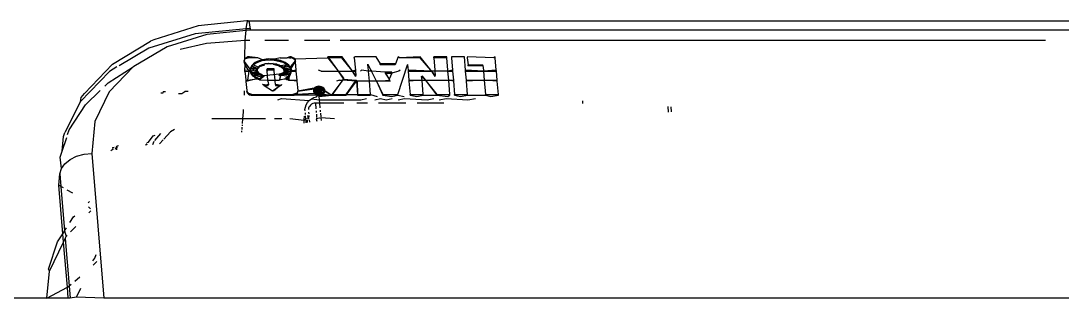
# Model space of a CAD drawing. Header units: metres. Extents: x -4.2 to 4.2, y -5.7 to 5.7.
# Drawn here: x 2.15801 to 2.18854, y 1.26868 to 1.2768 of the extents above; entities that cross this region are included whole.
import ezdxf

# ---------------------------------------------------------------- set-up
doc = ezdxf.new("R2010")
doc.units = ezdxf.units.M

msp = doc.modelspace()

# ---------------------------------------------------------------- linework, layer by layer
for p, q in [((2.163211, 1.276653), (2.161909, 1.276239)), ((2.164621, 1.276563), (2.163128, 1.276419)), ((2.164636, 1.2768), (2.163211, 1.276653)), ((2.164615, 1.276513), (2.164621, 1.276563)), ((2.164737, 1.276525), (2.164615, 1.276513)), ((2.164621, 1.276563), (2.164639, 1.276697)), ((2.164733, 1.276563), (2.164621, 1.276563)), ((2.164681, 1.2768), (2.164636, 1.2768)), ((2.164639, 1.276697), (2.164659, 1.276777)), ((2.164659, 1.276777), (2.164681, 1.2768)), ((2.164681, 1.2768), (2.197335, 1.2768)), ((2.164681, 1.2768), (2.164702, 1.276763)), ((2.164702, 1.276763), (2.164721, 1.276669)), ((2.164721, 1.276669), (2.164733, 1.276563)), ((2.164733, 1.276563), (2.164737, 1.276525)), ((2.197392, 1.276525), (2.164737, 1.276525)), ((2.163128, 1.276419), (2.161761, 1.275995)), ((2.161909, 1.276239), (2.161819, 1.276203)), ((2.163468, 1.276402), (2.162306, 1.276041)), ((2.163459, 1.276147), (2.164585, 1.276229)), ((2.164615, 1.276513), (2.163468, 1.276402)), ((2.164579, 1.275686), (2.164585, 1.276229)), ((2.164585, 1.276229), (2.164615, 1.276513)), ((2.164585, 1.276229), (2.164728, 1.276229)), ((2.165161, 1.276229), (2.165856, 1.276229)), ((2.166328, 1.276229), (2.167071, 1.276229)), ((2.167371, 1.276229), (2.18805, 1.276229)), ((2.160702, 1.275535), (2.161819, 1.276203)), ((2.161761, 1.275995), (2.160892, 1.275484)), ((2.162306, 1.276041), (2.16133, 1.275467)), ((2.162683, 1.275972), (2.163459, 1.276147)), ((2.164562, 1.275627), (2.164559, 1.275599)), ((2.164565, 1.275657), (2.164562, 1.275627)), ((2.164562, 1.27563), (2.164565, 1.275657)), ((2.164588, 1.275584), (2.164562, 1.275627)), ((2.164579, 1.275686), (2.164565, 1.275657)), ((2.164576, 1.275659), (2.164579, 1.275686)), ((2.164602, 1.27571), (2.164579, 1.275686)), ((2.164634, 1.275729), (2.164602, 1.27571)), ((2.164602, 1.27571), (2.164645, 1.275706)), ((2.164634, 1.275729), (2.164714, 1.275745)), ((2.164672, 1.275741), (2.164634, 1.275729)), ((2.16467, 1.275714), (2.164634, 1.275729)), ((2.16467, 1.275714), (2.164645, 1.275706)), ((2.16467, 1.275714), (2.164714, 1.275745)), ((2.16467, 1.275714), (2.164672, 1.275741)), ((2.164711, 1.275718), (2.16467, 1.275714)), ((2.164714, 1.275745), (2.164672, 1.275741)), ((2.164711, 1.275718), (2.164672, 1.275741)), ((2.164711, 1.275718), (2.164714, 1.275745)), ((2.164958, 1.275718), (2.164711, 1.275718)), ((2.164958, 1.275718), (2.164714, 1.275745)), ((2.164943, 1.275611), (2.164881, 1.275577)), ((2.16494, 1.275584), (2.165091, 1.275634)), ((2.16494, 1.275584), (2.164943, 1.275611)), ((2.165093, 1.275661), (2.164943, 1.275611)), ((2.165091, 1.275634), (2.164943, 1.275611)), ((2.165093, 1.275661), (2.164958, 1.275718)), ((2.165091, 1.275634), (2.165093, 1.275661)), ((2.165091, 1.275634), (2.165263, 1.275656)), ((2.165266, 1.275684), (2.165093, 1.275661)), ((2.165263, 1.275656), (2.165093, 1.275661)), ((2.165263, 1.275656), (2.165266, 1.275684)), ((2.165263, 1.275656), (2.165443, 1.275649)), ((2.165446, 1.275676), (2.165266, 1.275684)), ((2.165443, 1.275649), (2.165266, 1.275684)), ((2.165443, 1.275649), (2.165446, 1.275676)), ((2.165443, 1.275649), (2.165612, 1.275613)), ((2.165618, 1.275718), (2.165446, 1.275676)), ((2.165615, 1.27564), (2.165446, 1.275676)), ((2.165612, 1.275613), (2.165446, 1.275676)), ((2.165612, 1.275613), (2.165615, 1.27564)), ((2.165612, 1.275613), (2.165689, 1.275585)), ((2.165692, 1.275612), (2.165615, 1.27564)), ((2.165689, 1.275585), (2.165615, 1.27564)), ((2.165618, 1.275718), (2.165823, 1.275718)), ((2.165689, 1.275585), (2.165692, 1.275612)), ((2.16576, 1.275579), (2.165692, 1.275612)), ((2.165757, 1.275551), (2.165692, 1.275612)), ((2.165896, 1.275745), (2.165823, 1.275718)), ((2.165893, 1.275718), (2.165823, 1.275718)), ((2.165893, 1.275718), (2.165896, 1.275745)), ((2.165893, 1.275718), (2.165936, 1.275714)), ((2.165936, 1.275714), (2.165893, 1.275718)), ((2.165936, 1.275714), (2.165896, 1.275745)), ((2.165979, 1.275729), (2.165896, 1.275745)), ((2.165938, 1.275741), (2.165896, 1.275745)), ((2.165936, 1.275714), (2.165896, 1.275745)), ((2.165899, 1.275424), (2.166068, 1.275627)), ((2.166068, 1.275627), (2.165924, 1.275403)), ((2.165936, 1.275714), (2.165938, 1.275741)), ((2.165972, 1.275703), (2.165936, 1.275714)), ((2.165979, 1.275729), (2.165938, 1.275741)), ((2.165974, 1.275703), (2.165938, 1.275741)), ((2.166014, 1.27571), (2.165972, 1.275703)), ((2.165972, 1.275703), (2.166011, 1.275683)), ((2.165976, 1.275704), (2.165979, 1.275729)), ((2.166014, 1.27571), (2.165979, 1.275729)), ((2.165994, 1.275707), (2.165979, 1.275729)), ((2.166011, 1.275683), (2.166041, 1.275686)), ((2.16606, 1.275657), (2.166011, 1.275683)), ((2.166041, 1.275686), (2.166014, 1.27571)), ((2.166039, 1.275659), (2.166026, 1.275684)), ((2.166039, 1.275659), (2.166041, 1.275686)), ((2.166041, 1.275686), (2.167008, 1.275718)), ((2.16606, 1.275657), (2.166041, 1.275686)), ((2.166057, 1.27563), (2.166041, 1.275686)), ((2.166057, 1.27563), (2.16606, 1.275657)), ((2.166068, 1.275627), (2.16606, 1.275657)), ((2.166065, 1.275599), (2.16606, 1.275657)), ((2.166065, 1.275599), (2.166068, 1.275627)), ((2.167008, 1.275718), (2.167011, 1.275745)), ((2.167427, 1.275718), (2.167008, 1.275718)), ((2.167008, 1.275718), (2.167298, 1.275357)), ((2.16743, 1.275745), (2.167011, 1.275745)), ((2.167011, 1.275745), (2.167298, 1.275357)), ((2.167427, 1.275718), (2.16743, 1.275745)), ((2.167717, 1.275357), (2.167427, 1.275718)), ((2.167717, 1.275357), (2.16743, 1.275745)), ((2.167787, 1.275718), (2.16779, 1.275745)), ((2.167787, 1.275718), (2.167823, 1.275357)), ((2.168432, 1.275745), (2.16779, 1.275745)), ((2.168553, 1.275536), (2.168432, 1.275745)), ((2.169077, 1.275745), (2.168991, 1.275536)), ((2.169112, 1.275718), (2.169077, 1.275745)), ((2.169718, 1.275745), (2.169112, 1.275718)), ((2.169716, 1.275718), (2.169112, 1.275718)), ((2.169716, 1.275718), (2.169718, 1.275745)), ((2.170033, 1.275357), (2.169716, 1.275718)), ((2.170033, 1.275357), (2.169718, 1.275745)), ((2.170115, 1.275718), (2.170118, 1.275745)), ((2.170496, 1.275718), (2.170115, 1.275718)), ((2.170115, 1.275718), (2.17015, 1.275357)), ((2.170499, 1.275745), (2.170118, 1.275745)), ((2.170496, 1.275718), (2.170499, 1.275745)), ((2.170531, 1.275357), (2.170496, 1.275718)), ((2.170636, 1.275745), (2.170633, 1.275718)), ((2.170633, 1.275718), (2.170668, 1.275357)), ((2.171017, 1.275745), (2.170636, 1.275745)), ((2.171049, 1.275357), (2.171017, 1.275745)), ((2.171103, 1.275745), (2.1711, 1.275718)), ((2.1711, 1.275718), (2.171122, 1.275516)), ((2.171879, 1.275718), (2.171103, 1.275745)), ((2.171922, 1.275745), (2.171879, 1.275718)), ((2.171919, 1.275718), (2.171879, 1.275718)), ((2.171919, 1.275718), (2.171922, 1.275745)), ((2.171949, 1.275357), (2.171919, 1.275718)), ((2.160613, 1.27532), (2.159762, 1.274441)), ((2.159878, 1.274668), (2.160702, 1.275535)), ((2.160576, 1.274984), (2.161311, 1.275448)), ((2.161311, 1.275448), (2.160607, 1.27472)), ((2.160831, 1.275448), (2.160613, 1.27532)), ((2.16133, 1.275467), (2.161311, 1.275448)), ((2.164588, 1.275509), (2.164559, 1.275599)), ((2.16458, 1.275346), (2.164588, 1.275509)), ((2.16469, 1.275357), (2.16458, 1.275346)), ((2.164582, 1.275318), (2.16458, 1.275346)), ((2.164582, 1.275318), (2.164692, 1.275329)), ((2.164582, 1.275318), (2.164599, 1.275182)), ((2.164745, 1.275374), (2.164588, 1.275584)), ((2.16469, 1.275357), (2.164588, 1.275509)), ((2.164692, 1.275329), (2.164658, 1.275059)), ((2.16469, 1.275357), (2.164692, 1.275329)), ((2.164744, 1.275325), (2.16469, 1.275357)), ((2.164692, 1.275329), (2.164744, 1.275325)), ((2.164744, 1.275325), (2.164745, 1.275374)), ((2.164744, 1.275325), (2.164747, 1.275352)), ((2.164779, 1.275329), (2.164744, 1.275325)), ((2.164758, 1.275276), (2.164744, 1.275325)), ((2.16476, 1.275303), (2.164744, 1.275325)), ((2.164744, 1.275325), (2.16476, 1.275303)), ((2.164748, 1.275401), (2.164745, 1.275374)), ((2.164745, 1.275374), (2.164748, 1.275401)), ((2.164779, 1.275329), (2.164745, 1.275374)), ((2.164747, 1.275352), (2.16476, 1.275303)), ((2.164762, 1.275449), (2.164748, 1.275401)), ((2.164951, 1.275406), (2.164748, 1.275401)), ((2.164875, 1.275357), (2.164748, 1.275401)), ((2.164944, 1.275318), (2.164758, 1.275276)), ((2.164758, 1.275276), (2.16476, 1.275303)), ((2.164759, 1.275422), (2.164762, 1.275449)), ((2.164965, 1.275408), (2.164759, 1.275422)), ((2.16476, 1.275303), (2.164787, 1.275255)), ((2.164789, 1.275495), (2.164762, 1.275449)), ((2.164762, 1.275449), (2.164786, 1.275468)), ((2.164786, 1.275468), (2.164762, 1.275449)), ((2.164875, 1.275357), (2.164779, 1.275329)), ((2.164786, 1.275468), (2.164826, 1.275511)), ((2.164786, 1.275468), (2.164789, 1.275495)), ((2.164951, 1.275406), (2.164786, 1.275468)), ((2.164829, 1.275538), (2.164789, 1.275495)), ((2.164826, 1.275511), (2.164789, 1.275495)), ((2.164826, 1.275511), (2.164878, 1.27555)), ((2.164826, 1.275511), (2.164829, 1.275538)), ((2.16499, 1.275435), (2.164826, 1.275511)), ((2.164881, 1.275577), (2.164829, 1.275538)), ((2.164878, 1.27555), (2.164829, 1.275538)), ((2.164948, 1.275379), (2.164875, 1.275357)), ((2.164944, 1.275318), (2.164875, 1.275357)), ((2.164941, 1.275348), (2.164875, 1.275357)), ((2.164878, 1.27555), (2.16494, 1.275584)), ((2.164878, 1.27555), (2.164881, 1.275577)), ((2.16494, 1.275584), (2.164881, 1.275577)), ((2.164941, 1.275348), (2.164951, 1.275406)), ((2.164941, 1.275348), (2.164948, 1.275379)), ((2.164941, 1.275348), (2.164948, 1.275379)), ((2.164941, 1.275348), (2.164944, 1.275376)), ((2.164944, 1.275318), (2.164941, 1.275348)), ((2.164944, 1.275318), (2.164941, 1.275348)), ((2.164944, 1.275318), (2.164944, 1.275376)), ((2.164944, 1.275318), (2.164947, 1.275345)), ((2.164979, 1.275285), (2.164944, 1.275318)), ((2.164955, 1.275287), (2.164944, 1.275318)), ((2.164955, 1.275287), (2.164947, 1.275345)), ((2.164948, 1.275379), (2.164967, 1.275435)), ((2.164948, 1.275379), (2.164965, 1.275408)), ((2.164948, 1.275379), (2.164951, 1.275406)), ((2.164948, 1.275379), (2.164951, 1.275406)), ((2.164951, 1.275406), (2.16499, 1.275435)), ((2.164955, 1.275287), (2.164958, 1.275315)), ((2.164976, 1.275258), (2.164958, 1.275315)), ((2.164965, 1.275408), (2.164993, 1.275462)), ((2.164965, 1.275408), (2.16499, 1.275435)), ((2.164965, 1.275408), (2.164967, 1.275435)), ((2.16499, 1.275435), (2.165026, 1.275487)), ((2.16499, 1.275435), (2.164993, 1.275462)), ((2.16499, 1.275435), (2.164993, 1.275462)), ((2.165023, 1.27546), (2.16499, 1.275435)), ((2.16499, 1.275435), (2.165023, 1.27546)), ((2.164993, 1.275462), (2.165026, 1.275487)), ((2.165023, 1.27546), (2.165067, 1.275509)), ((2.165023, 1.27546), (2.165026, 1.275487)), ((2.165064, 1.275482), (2.165023, 1.27546)), ((2.165023, 1.27546), (2.165064, 1.275482)), ((2.165026, 1.275487), (2.165067, 1.275509)), ((2.165064, 1.275482), (2.165162, 1.275514)), ((2.165064, 1.275482), (2.165115, 1.275512)), ((2.165064, 1.275482), (2.165067, 1.275509)), ((2.165067, 1.275509), (2.165167, 1.275542)), ((2.165167, 1.275542), (2.165284, 1.275557)), ((2.165406, 1.275554), (2.165167, 1.275542)), ((2.165406, 1.275526), (2.165167, 1.275542)), ((2.165231, 1.275396), (2.165228, 1.275369)), ((2.165228, 1.275369), (2.16544, 1.275369)), ((2.165231, 1.275329), (2.165228, 1.275369)), ((2.165443, 1.275396), (2.165231, 1.275396)), ((2.165231, 1.275396), (2.165231, 1.275329)), ((2.16544, 1.275369), (2.165231, 1.275396)), ((2.165254, 1.275059), (2.165231, 1.275329)), ((2.165235, 1.27554), (2.165284, 1.275557)), ((2.165284, 1.275557), (2.165406, 1.275554)), ((2.165321, 1.275538), (2.165406, 1.275554)), ((2.165406, 1.275554), (2.165522, 1.275532)), ((2.165522, 1.275532), (2.165406, 1.275526)), ((2.165406, 1.275526), (2.165519, 1.275505)), ((2.16544, 1.275369), (2.165443, 1.275396)), ((2.165443, 1.275329), (2.16544, 1.275369)), ((2.165443, 1.275329), (2.165443, 1.275396)), ((2.165465, 1.275059), (2.165443, 1.275329)), ((2.165519, 1.275505), (2.165522, 1.275532)), ((2.165519, 1.275505), (2.165574, 1.275515)), ((2.165519, 1.275505), (2.165574, 1.275515)), ((2.165519, 1.275505), (2.165571, 1.275488)), ((2.165522, 1.275532), (2.165574, 1.275515)), ((2.165571, 1.275488), (2.165574, 1.275515)), ((2.165571, 1.275488), (2.165816, 1.275513)), ((2.165571, 1.275488), (2.16562, 1.275494)), ((2.165571, 1.275488), (2.165617, 1.275467)), ((2.165574, 1.275515), (2.16562, 1.275494)), ((2.165574, 1.275515), (2.165617, 1.275467)), ((2.165617, 1.275467), (2.16562, 1.275494)), ((2.165617, 1.275467), (2.16566, 1.27547)), ((2.165617, 1.275467), (2.165657, 1.275443)), ((2.165617, 1.275467), (2.165657, 1.275443)), ((2.16562, 1.275494), (2.16566, 1.27547)), ((2.165657, 1.275443), (2.16566, 1.27547)), ((2.165657, 1.275443), (2.165692, 1.275443)), ((2.165657, 1.275443), (2.165689, 1.275416)), ((2.165657, 1.275443), (2.165692, 1.275443)), ((2.16566, 1.27547), (2.165692, 1.275443)), ((2.165689, 1.275585), (2.165757, 1.275551)), ((2.165689, 1.275416), (2.165692, 1.275443)), ((2.165689, 1.275416), (2.165899, 1.275424)), ((2.165689, 1.275416), (2.165712, 1.275387)), ((2.165689, 1.275416), (2.165715, 1.275414)), ((2.165692, 1.275443), (2.165816, 1.275513)), ((2.165692, 1.275443), (2.165863, 1.27547)), ((2.165692, 1.275443), (2.165715, 1.275414)), ((2.165712, 1.275387), (2.165899, 1.275424)), ((2.165715, 1.275414), (2.165712, 1.275387)), ((2.165712, 1.275387), (2.165715, 1.275414)), ((2.165712, 1.275387), (2.165921, 1.275375)), ((2.165712, 1.275387), (2.165727, 1.275357)), ((2.165712, 1.275387), (2.165727, 1.275357)), ((2.165715, 1.275414), (2.165899, 1.275424)), ((2.165727, 1.275357), (2.16573, 1.275384)), ((2.165727, 1.275357), (2.165921, 1.275375)), ((2.165727, 1.275357), (2.16593, 1.275326)), ((2.165727, 1.275357), (2.165731, 1.275323)), ((2.165727, 1.275357), (2.165733, 1.275326)), ((2.165728, 1.275296), (2.16593, 1.275326)), ((2.165733, 1.275326), (2.165728, 1.275296)), ((2.165731, 1.275323), (2.165728, 1.275296)), ((2.165728, 1.275296), (2.165731, 1.275323)), ((2.165733, 1.275326), (2.165735, 1.275354)), ((2.165733, 1.275326), (2.16593, 1.275326)), ((2.165757, 1.275551), (2.16576, 1.275579)), ((2.165757, 1.275551), (2.165816, 1.275513)), ((2.165818, 1.27554), (2.16576, 1.275579)), ((2.165816, 1.275513), (2.16576, 1.275579)), ((2.165816, 1.275513), (2.165818, 1.27554)), ((2.165816, 1.275513), (2.165863, 1.27547)), ((2.165866, 1.275497), (2.165818, 1.27554)), ((2.165863, 1.27547), (2.165818, 1.27554)), ((2.165863, 1.27547), (2.165866, 1.275497)), ((2.165863, 1.27547), (2.165899, 1.275424)), ((2.165901, 1.275451), (2.165866, 1.275497)), ((2.165899, 1.275424), (2.165866, 1.275497)), ((2.165899, 1.275424), (2.165901, 1.275451)), ((2.165899, 1.275424), (2.165921, 1.275375)), ((2.165924, 1.275403), (2.165901, 1.275451)), ((2.165921, 1.275375), (2.165901, 1.275451)), ((2.165908, 1.27523), (2.165929, 1.275304)), ((2.165911, 1.275257), (2.16593, 1.275326)), ((2.165921, 1.275375), (2.165924, 1.275403)), ((2.165921, 1.275375), (2.165924, 1.275403)), ((2.165921, 1.275375), (2.16593, 1.275326)), ((2.165924, 1.275403), (2.165944, 1.275357)), ((2.16593, 1.275326), (2.165924, 1.275403)), ((2.165926, 1.275277), (2.165933, 1.275353)), ((2.16593, 1.275326), (2.165926, 1.275277)), ((2.165926, 1.275277), (2.165929, 1.275304)), ((2.165929, 1.275304), (2.165933, 1.275353)), ((2.165944, 1.275357), (2.16593, 1.275326)), ((2.166085, 1.275357), (2.16593, 1.275326)), ((2.16593, 1.275326), (2.165933, 1.275353)), ((2.16593, 1.275326), (2.166088, 1.275329)), ((2.166085, 1.275357), (2.166065, 1.275599)), ((2.166088, 1.275329), (2.166085, 1.275357)), ((2.16611, 1.275059), (2.166088, 1.275329)), ((2.166819, 1.275329), (2.16674, 1.275357)), ((2.166819, 1.275329), (2.167319, 1.275329)), ((2.167298, 1.275357), (2.167319, 1.275329)), ((2.167319, 1.275329), (2.167472, 1.275122)), ((2.167319, 1.275329), (2.167469, 1.275095)), ((2.167319, 1.275329), (2.167738, 1.275329)), ((2.167738, 1.275329), (2.167717, 1.275357)), ((2.167823, 1.275357), (2.167738, 1.275329)), ((2.167836, 1.275197), (2.167738, 1.275329)), ((2.167833, 1.27517), (2.167738, 1.275329)), ((2.167738, 1.275329), (2.167825, 1.275329)), ((2.167823, 1.275357), (2.167825, 1.275329)), ((2.167825, 1.275329), (2.167836, 1.275197)), ((2.167974, 1.275329), (2.168003, 1.275357)), ((2.168206, 1.275329), (2.168003, 1.275357)), ((2.168186, 1.275508), (2.168189, 1.275535)), ((2.168186, 1.275508), (2.168276, 1.275357)), ((2.168204, 1.275357), (2.168186, 1.275508)), ((2.168189, 1.275535), (2.168276, 1.275357)), ((2.168206, 1.275329), (2.168204, 1.275357)), ((2.16829, 1.275329), (2.168206, 1.275329)), ((2.168231, 1.275031), (2.168206, 1.275329)), ((2.168276, 1.275357), (2.16829, 1.275329)), ((2.168691, 1.275295), (2.16829, 1.275329)), ((2.168437, 1.275031), (2.16829, 1.275329)), ((2.16855, 1.275509), (2.168553, 1.275536)), ((2.168988, 1.275509), (2.16855, 1.275509)), ((2.168991, 1.275536), (2.168553, 1.275536)), ((2.169098, 1.275329), (2.168888, 1.275268)), ((2.168991, 1.275536), (2.168988, 1.275509)), ((2.169065, 1.274645), (2.169351, 1.275508)), ((2.169133, 1.275357), (2.169098, 1.275329)), ((2.169351, 1.275508), (2.169354, 1.275535)), ((2.169351, 1.275508), (2.169364, 1.275357)), ((2.170056, 1.275329), (2.169364, 1.275357)), ((2.169364, 1.275357), (2.169366, 1.275329)), ((2.169366, 1.275329), (2.170056, 1.275329)), ((2.169366, 1.275329), (2.169389, 1.275059)), ((2.170056, 1.275329), (2.170033, 1.275357)), ((2.170163, 1.275197), (2.170056, 1.275329)), ((2.17016, 1.27517), (2.170056, 1.275329)), ((2.170152, 1.275329), (2.170056, 1.275329)), ((2.17015, 1.275357), (2.170152, 1.275329)), ((2.170152, 1.275329), (2.170163, 1.275197)), ((2.170533, 1.275329), (2.170152, 1.275329)), ((2.170533, 1.275329), (2.170531, 1.275357)), ((2.170668, 1.275357), (2.170533, 1.275329)), ((2.170533, 1.275329), (2.170671, 1.275329)), ((2.170556, 1.275059), (2.170533, 1.275329)), ((2.170668, 1.275357), (2.170671, 1.275329)), ((2.170671, 1.275329), (2.170693, 1.275059)), ((2.171576, 1.275329), (2.171049, 1.275357)), ((2.171052, 1.275329), (2.171049, 1.275357)), ((2.171052, 1.275329), (2.171576, 1.275329)), ((2.171074, 1.275059), (2.171052, 1.275329)), ((2.171119, 1.275488), (2.171122, 1.275516)), ((2.171119, 1.275488), (2.171557, 1.275488)), ((2.171122, 1.275516), (2.17156, 1.275516)), ((2.171557, 1.275488), (2.17156, 1.275516)), ((2.171557, 1.275488), (2.171574, 1.275357)), ((2.171574, 1.275357), (2.171576, 1.275329)), ((2.171949, 1.275357), (2.171576, 1.275329)), ((2.171576, 1.275329), (2.171952, 1.275329)), ((2.171576, 1.275329), (2.171598, 1.275059)), ((2.171952, 1.275329), (2.171949, 1.275357)), ((2.171974, 1.275059), (2.171952, 1.275329)), ((2.164599, 1.275182), (2.164604, 1.275054)), ((2.164604, 1.275054), (2.164658, 1.275059)), ((2.164604, 1.275054), (2.164607, 1.275025)), ((2.164661, 1.275031), (2.164607, 1.275025)), ((2.164607, 1.275025), (2.164634, 1.274763)), ((2.164658, 1.275059), (2.164936, 1.275103)), ((2.164658, 1.275059), (2.164661, 1.275031)), ((2.164936, 1.275103), (2.164661, 1.275031)), ((2.164955, 1.275287), (2.164758, 1.275276)), ((2.164784, 1.275228), (2.164758, 1.275276)), ((2.164787, 1.275255), (2.164758, 1.275276)), ((2.164758, 1.275276), (2.164787, 1.275255)), ((2.164784, 1.275228), (2.164787, 1.275255)), ((2.164823, 1.275183), (2.164784, 1.275228)), ((2.164826, 1.27521), (2.164784, 1.275228)), ((2.164784, 1.275228), (2.164826, 1.27521)), ((2.164976, 1.275258), (2.164787, 1.275255)), ((2.164787, 1.275255), (2.164826, 1.27521)), ((2.165006, 1.275231), (2.164823, 1.275183)), ((2.164823, 1.275183), (2.164826, 1.27521)), ((2.165043, 1.275206), (2.164823, 1.275183)), ((2.164874, 1.275141), (2.164823, 1.275183)), ((2.164823, 1.275183), (2.164877, 1.275168)), ((2.164976, 1.275258), (2.164826, 1.27521)), ((2.164826, 1.27521), (2.164877, 1.275168)), ((2.165088, 1.275184), (2.164874, 1.275141)), ((2.164874, 1.275141), (2.164877, 1.275168)), ((2.164936, 1.275103), (2.164874, 1.275141)), ((2.164874, 1.275141), (2.164939, 1.275131)), ((2.164877, 1.275168), (2.164939, 1.275131)), ((2.164936, 1.275103), (2.164939, 1.275131)), ((2.165006, 1.275071), (2.164936, 1.275103)), ((2.164936, 1.275103), (2.165009, 1.275098)), ((2.164936, 1.275103), (2.165009, 1.275098)), ((2.164939, 1.275131), (2.165009, 1.275098)), ((2.164976, 1.275258), (2.164955, 1.275287)), ((2.164976, 1.275258), (2.164979, 1.275285)), ((2.165006, 1.275231), (2.164976, 1.275258)), ((2.165006, 1.275231), (2.164976, 1.275258)), ((2.165009, 1.275258), (2.164979, 1.275285)), ((2.165006, 1.275231), (2.164979, 1.275285)), ((2.165006, 1.275231), (2.165009, 1.275258)), ((2.165043, 1.275206), (2.165006, 1.275231)), ((2.165006, 1.275071), (2.165141, 1.275192)), ((2.165138, 1.275165), (2.165006, 1.275071)), ((2.165009, 1.275098), (2.165006, 1.275071)), ((2.165006, 1.275071), (2.165254, 1.275059)), ((2.165046, 1.275233), (2.165009, 1.275258)), ((2.165043, 1.275206), (2.165009, 1.275258)), ((2.165009, 1.275098), (2.165088, 1.275184)), ((2.165043, 1.275206), (2.165046, 1.275233)), ((2.165088, 1.275184), (2.165043, 1.275206)), ((2.165091, 1.275211), (2.165046, 1.275233)), ((2.165088, 1.275184), (2.165046, 1.275233)), ((2.165088, 1.275184), (2.165091, 1.275211)), ((2.165088, 1.275184), (2.165141, 1.275192)), ((2.165088, 1.275184), (2.165138, 1.275165)), ((2.165138, 1.275165), (2.165088, 1.275184)), ((2.165141, 1.275192), (2.165091, 1.275211)), ((2.165138, 1.275165), (2.165091, 1.275211)), ((2.165141, 1.275192), (2.165138, 1.275165)), ((2.165582, 1.275241), (2.165141, 1.275192)), ((2.165256, 1.275031), (2.165254, 1.275059)), ((2.165254, 1.275059), (2.165465, 1.275059)), ((2.165256, 1.275031), (2.165269, 1.274932)), ((2.165468, 1.275031), (2.165465, 1.275059)), ((2.165465, 1.275059), (2.165592, 1.275058)), ((2.165481, 1.274932), (2.165468, 1.275031)), ((2.165582, 1.275241), (2.165579, 1.275214)), ((2.165623, 1.27519), (2.165579, 1.275214)), ((2.165579, 1.275214), (2.165623, 1.27519)), ((2.165582, 1.275241), (2.165728, 1.275296)), ((2.165695, 1.275265), (2.165582, 1.275241)), ((2.165623, 1.27519), (2.165582, 1.275241)), ((2.165626, 1.275217), (2.165582, 1.275241)), ((2.165664, 1.27524), (2.165582, 1.275241)), ((2.165778, 1.275105), (2.165592, 1.275058)), ((2.165595, 1.275085), (2.165592, 1.275058)), ((2.165623, 1.27519), (2.165595, 1.275085)), ((2.165595, 1.275085), (2.165778, 1.275105)), ((2.165623, 1.27519), (2.165626, 1.275217)), ((2.165623, 1.27519), (2.165662, 1.275213)), ((2.165662, 1.275213), (2.165623, 1.27519)), ((2.165664, 1.27524), (2.165626, 1.275217)), ((2.165662, 1.275213), (2.165626, 1.275217)), ((2.165662, 1.275213), (2.165664, 1.27524)), ((2.165692, 1.275238), (2.165662, 1.275213)), ((2.165662, 1.275213), (2.165877, 1.275184)), ((2.165695, 1.275265), (2.165664, 1.27524)), ((2.165692, 1.275238), (2.165664, 1.27524)), ((2.165715, 1.275266), (2.165692, 1.275238)), ((2.165692, 1.275238), (2.165695, 1.275265)), ((2.165692, 1.275238), (2.165908, 1.27523)), ((2.165718, 1.275293), (2.165695, 1.275265)), ((2.165728, 1.275296), (2.165715, 1.275266)), ((2.165715, 1.275266), (2.165718, 1.275293)), ((2.165715, 1.275266), (2.165926, 1.275277)), ((2.165715, 1.275266), (2.165908, 1.27523)), ((2.165728, 1.275296), (2.165926, 1.275277)), ((2.165778, 1.275105), (2.165836, 1.275169)), ((2.165833, 1.275142), (2.165778, 1.275105)), ((2.165781, 1.275132), (2.165778, 1.275105)), ((2.165778, 1.275105), (2.165813, 1.275085)), ((2.165781, 1.275132), (2.165836, 1.275169)), ((2.165863, 1.275058), (2.165781, 1.275132)), ((2.165866, 1.275085), (2.165781, 1.275132)), ((2.165863, 1.275058), (2.165813, 1.275085)), ((2.165813, 1.275085), (2.165866, 1.275085)), ((2.165833, 1.275142), (2.16588, 1.275211)), ((2.165877, 1.275184), (2.165833, 1.275142)), ((2.165833, 1.275142), (2.165836, 1.275169)), ((2.165833, 1.275142), (2.165866, 1.275085)), ((2.165836, 1.275169), (2.16588, 1.275211)), ((2.165836, 1.275169), (2.165866, 1.275085)), ((2.165866, 1.275085), (2.165863, 1.275058)), ((2.165863, 1.275058), (2.16611, 1.275059)), ((2.166113, 1.275031), (2.165863, 1.275058)), ((2.16588, 1.275211), (2.165866, 1.275085)), ((2.165877, 1.275184), (2.165911, 1.275257)), ((2.165908, 1.27523), (2.165877, 1.275184)), ((2.165877, 1.275184), (2.16588, 1.275211)), ((2.16588, 1.275211), (2.165911, 1.275257)), ((2.165926, 1.275277), (2.165908, 1.27523)), ((2.165911, 1.275257), (2.165908, 1.27523)), ((2.165908, 1.27523), (2.165911, 1.275257)), ((2.166113, 1.275031), (2.16611, 1.275059)), ((2.16614, 1.274763), (2.166113, 1.275031)), ((2.167423, 1.275031), (2.167132, 1.274618)), ((2.167423, 1.275031), (2.167134, 1.274645)), ((2.167355, 1.275059), (2.167267, 1.275031)), ((2.167355, 1.275059), (2.167443, 1.275059)), ((2.167443, 1.275059), (2.167423, 1.275031)), ((2.167472, 1.275122), (2.167443, 1.275059)), ((2.167469, 1.275095), (2.167443, 1.275059)), ((2.16785, 1.275031), (2.167443, 1.275059)), ((2.167472, 1.275122), (2.167469, 1.275095)), ((2.167469, 1.275095), (2.167847, 1.27506)), ((2.167551, 1.274618), (2.16785, 1.275031)), ((2.167554, 1.274645), (2.167847, 1.27506)), ((2.167833, 1.27517), (2.167836, 1.275197)), ((2.16785, 1.275031), (2.167847, 1.27506)), ((2.167847, 1.27506), (2.167877, 1.275031)), ((2.16785, 1.275031), (2.167882, 1.274645)), ((2.168231, 1.275031), (2.167877, 1.275031)), ((2.167877, 1.275031), (2.167882, 1.274645)), ((2.168263, 1.274645), (2.168231, 1.275031)), ((2.168437, 1.275031), (2.168231, 1.275031)), ((2.168437, 1.275031), (2.168828, 1.275059)), ((2.168437, 1.275031), (2.168627, 1.274645)), ((2.168437, 1.275031), (2.168624, 1.274618)), ((2.168845, 1.275031), (2.168437, 1.275031)), ((2.168691, 1.275295), (2.168689, 1.275268)), ((2.168689, 1.275268), (2.168888, 1.275268)), ((2.168689, 1.275268), (2.168808, 1.275095)), ((2.168891, 1.275295), (2.168691, 1.275295)), ((2.168691, 1.275295), (2.168808, 1.275095)), ((2.168888, 1.275268), (2.168691, 1.275295)), ((2.168888, 1.275268), (2.168691, 1.275295)), ((2.168888, 1.275268), (2.168808, 1.275095)), ((2.168828, 1.275059), (2.168808, 1.275095)), ((2.168891, 1.275295), (2.168888, 1.275268)), ((2.169389, 1.275059), (2.169775, 1.275059)), ((2.169389, 1.275059), (2.169391, 1.275031)), ((2.169775, 1.275059), (2.169391, 1.275031)), ((2.169391, 1.275031), (2.169428, 1.274645)), ((2.169761, 1.275166), (2.169764, 1.275193)), ((2.169761, 1.275166), (2.169873, 1.275059)), ((2.169775, 1.275059), (2.169761, 1.275166)), ((2.169764, 1.275193), (2.169873, 1.275059)), ((2.169775, 1.275059), (2.169873, 1.275059)), ((2.169809, 1.274645), (2.169775, 1.275059)), ((2.169873, 1.275059), (2.169896, 1.275031)), ((2.169873, 1.275059), (2.170556, 1.275059)), ((2.169896, 1.275031), (2.170209, 1.274645)), ((2.169896, 1.275031), (2.170207, 1.274618)), ((2.17016, 1.27517), (2.170163, 1.275197)), ((2.170556, 1.275059), (2.170693, 1.275059)), ((2.170696, 1.275031), (2.170556, 1.275059)), ((2.170591, 1.274645), (2.170556, 1.275059)), ((2.170693, 1.275059), (2.170696, 1.275031)), ((2.170696, 1.275031), (2.170728, 1.274645)), ((2.171074, 1.275059), (2.171598, 1.275059)), ((2.171077, 1.275031), (2.171074, 1.275059)), ((2.171598, 1.275059), (2.171077, 1.275031)), ((2.171109, 1.274645), (2.171077, 1.275031)), ((2.171598, 1.275059), (2.171974, 1.275059)), ((2.171977, 1.275031), (2.171598, 1.275059)), ((2.171598, 1.275059), (2.171633, 1.274645)), ((2.171977, 1.275031), (2.171974, 1.275059)), ((2.172014, 1.274645), (2.171977, 1.275031)), ((2.159907, 1.274341), (2.160342, 1.274759)), ((2.160607, 1.27472), (2.160185, 1.273849)), ((2.160476, 1.274888), (2.160576, 1.274984)), ((2.162188, 1.274726), (2.162177, 1.274683)), ((2.162188, 1.274726), (2.162252, 1.274727)), ((2.16273, 1.27467), (2.16282, 1.274729)), ((2.162922, 1.274729), (2.16282, 1.274729)), ((2.164565, 1.274627), (2.164571, 1.27475)), ((2.164634, 1.274763), (2.164642, 1.274733)), ((2.164639, 1.274706), (2.164642, 1.274733)), ((2.164642, 1.274733), (2.16466, 1.274704)), ((2.16466, 1.274704), (2.164658, 1.274677)), ((2.164658, 1.274677), (2.16466, 1.274704)), ((2.16466, 1.274704), (2.164685, 1.274653)), ((2.16466, 1.274704), (2.164688, 1.27468)), ((2.165142, 1.274905), (2.1651, 1.274932)), ((2.165267, 1.274905), (2.1651, 1.274932)), ((2.165269, 1.274932), (2.165142, 1.274905)), ((2.165142, 1.274905), (2.165267, 1.274905)), ((2.165142, 1.274905), (2.165391, 1.274746)), ((2.165269, 1.274932), (2.165267, 1.274905)), ((2.165391, 1.274746), (2.165613, 1.274905)), ((2.165613, 1.274905), (2.165419, 1.274741)), ((2.165481, 1.274932), (2.165478, 1.274905)), ((2.165478, 1.274905), (2.165613, 1.274905)), ((2.165613, 1.274905), (2.165481, 1.274932)), ((2.165648, 1.274905), (2.165481, 1.274932)), ((2.165613, 1.274905), (2.165651, 1.274932)), ((2.165648, 1.274905), (2.165613, 1.274905)), ((2.165651, 1.274932), (2.165648, 1.274905)), ((2.166123, 1.274704), (2.166097, 1.274653)), ((2.1661, 1.27468), (2.166123, 1.274704)), ((2.16612, 1.274677), (2.166123, 1.274704)), ((2.16612, 1.274677), (2.166123, 1.274704)), ((2.166123, 1.274704), (2.166137, 1.274733)), ((2.166134, 1.274706), (2.166137, 1.274733)), ((2.166664, 1.274839), (2.166137, 1.274736)), ((2.166609, 1.274796), (2.166137, 1.274733)), ((2.166137, 1.274733), (2.16614, 1.274763)), ((2.166595, 1.274767), (2.166592, 1.274736)), ((2.166595, 1.274763), (2.166592, 1.274736)), ((2.166592, 1.274736), (2.1666, 1.274706)), ((2.166609, 1.274796), (2.166595, 1.274767)), ((2.166598, 1.274794), (2.166595, 1.274763)), ((2.166598, 1.274794), (2.166595, 1.274767)), ((2.166625, 1.274789), (2.166595, 1.274763)), ((2.166629, 1.274738), (2.166595, 1.274763)), ((2.166595, 1.274763), (2.166603, 1.274733)), ((2.166612, 1.274823), (2.166598, 1.274794)), ((2.166598, 1.274794), (2.166636, 1.274813)), ((2.1666, 1.274706), (2.166603, 1.274733)), ((2.1666, 1.274706), (2.166619, 1.274677)), ((2.166603, 1.274733), (2.166645, 1.274714)), ((2.166603, 1.274733), (2.166621, 1.274704)), ((2.166612, 1.274823), (2.166609, 1.274796)), ((2.166632, 1.27482), (2.166609, 1.274796)), ((2.166635, 1.274847), (2.166612, 1.274823)), ((2.166612, 1.274823), (2.166656, 1.274833)), ((2.166621, 1.274704), (2.166619, 1.274677)), ((2.166625, 1.274789), (2.16662, 1.274736)), ((2.166623, 1.274763), (2.16662, 1.274736)), ((2.166622, 1.274762), (2.16662, 1.274736)), ((2.166698, 1.274732), (2.16662, 1.274736)), ((2.16662, 1.274736), (2.166626, 1.274711)), ((2.166717, 1.274724), (2.16662, 1.274736)), ((2.166621, 1.274704), (2.166668, 1.274694)), ((2.166621, 1.274704), (2.166649, 1.27468)), ((2.166636, 1.274813), (2.166622, 1.274762)), ((2.166622, 1.274762), (2.166625, 1.274789)), ((2.166634, 1.274785), (2.166622, 1.274762)), ((2.166622, 1.274762), (2.166717, 1.274724)), ((2.166625, 1.274789), (2.166623, 1.274763)), ((2.166623, 1.274763), (2.166626, 1.274711)), ((2.166623, 1.274763), (2.166629, 1.274738)), ((2.166636, 1.274813), (2.166625, 1.274789)), ((2.166629, 1.274738), (2.166626, 1.274711)), ((2.166626, 1.274711), (2.166698, 1.274732)), ((2.166685, 1.274713), (2.166626, 1.274711)), ((2.166626, 1.274711), (2.166642, 1.274687)), ((2.166629, 1.274738), (2.166642, 1.274687)), ((2.166629, 1.274738), (2.166645, 1.274714)), ((2.166703, 1.274851), (2.166632, 1.27482)), ((2.166635, 1.274847), (2.166632, 1.27482)), ((2.166664, 1.274839), (2.166632, 1.27482)), ((2.166656, 1.274833), (2.166634, 1.274785)), ((2.166636, 1.274813), (2.166634, 1.274785)), ((2.166653, 1.274806), (2.166634, 1.274785)), ((2.166634, 1.274785), (2.166674, 1.274799)), ((2.166634, 1.274785), (2.166717, 1.274724)), ((2.166667, 1.274866), (2.166635, 1.274847)), ((2.166635, 1.274847), (2.166683, 1.274848)), ((2.166635, 1.274847), (2.166664, 1.274839)), ((2.166656, 1.274833), (2.166636, 1.274813)), ((2.166645, 1.274714), (2.166642, 1.274687)), ((2.166642, 1.274687), (2.166685, 1.274713)), ((2.166712, 1.274694), (2.166642, 1.274687)), ((2.16669, 1.274694), (2.166642, 1.274687)), ((2.166645, 1.274714), (2.166665, 1.274667)), ((2.166645, 1.274714), (2.166668, 1.274694)), ((2.166683, 1.274848), (2.166653, 1.274806)), ((2.166656, 1.274833), (2.166653, 1.274806)), ((2.16668, 1.274821), (2.166653, 1.274806)), ((2.166653, 1.274806), (2.1667, 1.274799)), ((2.166683, 1.274848), (2.166656, 1.274833)), ((2.166667, 1.274866), (2.166664, 1.274839)), ((2.166703, 1.274851), (2.166664, 1.274839)), ((2.166665, 1.274667), (2.166712, 1.274694)), ((2.166668, 1.274694), (2.166665, 1.274667)), ((2.166705, 1.274878), (2.166667, 1.274866)), ((2.166667, 1.274866), (2.166714, 1.274858)), ((2.166667, 1.274866), (2.166703, 1.274851)), ((2.166668, 1.274694), (2.166694, 1.274651)), ((2.166668, 1.274694), (2.166697, 1.274678)), ((2.166674, 1.274799), (2.166703, 1.274826)), ((2.166674, 1.274799), (2.166677, 1.274826)), ((2.166674, 1.274799), (2.166717, 1.274724)), ((2.166677, 1.274826), (2.166736, 1.27477)), ((2.166677, 1.274826), (2.166715, 1.274764)), ((2.166717, 1.274724), (2.166677, 1.274826)), ((2.166714, 1.274858), (2.16668, 1.274821)), ((2.166683, 1.274848), (2.16668, 1.274821)), ((2.166711, 1.274831), (2.16668, 1.274821)), ((2.166814, 1.274821), (2.16668, 1.274821)), ((2.16668, 1.274821), (2.16679, 1.274799)), ((2.16668, 1.274821), (2.1667, 1.274799)), ((2.166714, 1.274858), (2.166683, 1.274848)), ((2.166685, 1.274713), (2.166691, 1.274748)), ((2.166689, 1.274729), (2.166713, 1.274745)), ((2.166689, 1.274729), (2.166723, 1.274716)), ((2.16669, 1.274694), (2.166689, 1.274729)), ((2.166712, 1.274694), (2.166689, 1.274729)), ((2.166715, 1.274764), (2.166691, 1.274748)), ((2.166691, 1.274748), (2.16673, 1.274753)), ((2.166698, 1.274732), (2.166715, 1.274764)), ((2.1667, 1.274799), (2.166703, 1.274826)), ((2.166733, 1.274742), (2.1667, 1.274799)), ((2.1667, 1.274799), (2.166736, 1.27477)), ((2.1667, 1.274799), (2.16679, 1.274799)), ((2.166705, 1.274878), (2.166703, 1.274851)), ((2.166744, 1.274855), (2.166703, 1.274851)), ((2.166736, 1.27477), (2.166703, 1.274826)), ((2.166747, 1.274882), (2.166705, 1.274878)), ((2.166705, 1.274878), (2.166749, 1.274862)), ((2.166705, 1.274878), (2.166744, 1.274855)), ((2.166713, 1.274745), (2.166707, 1.27471)), ((2.166707, 1.27471), (2.166796, 1.274726)), ((2.166707, 1.27471), (2.1668, 1.274686)), ((2.166749, 1.274862), (2.166711, 1.274831)), ((2.166714, 1.274858), (2.166711, 1.274831)), ((2.166746, 1.274834), (2.166711, 1.274831)), ((2.166814, 1.274821), (2.166711, 1.274831)), ((2.166781, 1.274831), (2.166711, 1.274831)), ((2.166711, 1.274729), (2.166712, 1.274694)), ((2.166712, 1.274694), (2.1668, 1.274686)), ((2.166749, 1.274862), (2.166714, 1.274858)), ((2.166717, 1.274724), (2.166715, 1.274764)), ((2.166717, 1.274724), (2.16673, 1.274753)), ((2.166717, 1.274724), (2.166796, 1.274726)), ((2.166717, 1.274675), (2.166723, 1.274716)), ((2.166723, 1.274716), (2.166731, 1.274686)), ((2.166723, 1.274716), (2.166803, 1.274713)), ((2.166796, 1.274726), (2.16673, 1.274753)), ((2.166799, 1.274753), (2.16673, 1.274753)), ((2.166731, 1.274686), (2.166803, 1.274713)), ((2.16679, 1.274799), (2.166733, 1.274742)), ((2.166736, 1.27477), (2.166733, 1.274742)), ((2.166733, 1.274742), (2.166798, 1.27477)), ((2.166795, 1.274742), (2.166733, 1.274742)), ((2.166736, 1.27477), (2.166799, 1.274753)), ((2.166798, 1.27477), (2.166736, 1.27477)), ((2.166739, 1.274699), (2.166803, 1.274713)), ((2.166739, 1.274699), (2.166826, 1.274699)), ((2.166823, 1.274672), (2.166739, 1.274699)), ((2.166747, 1.274882), (2.166744, 1.274855)), ((2.166787, 1.274851), (2.166744, 1.274855)), ((2.166749, 1.274862), (2.166746, 1.274834)), ((2.166784, 1.274858), (2.166746, 1.274834)), ((2.166781, 1.274831), (2.166746, 1.274834)), ((2.166789, 1.274878), (2.166747, 1.274882)), ((2.166747, 1.274882), (2.166787, 1.274851)), ((2.166789, 1.274878), (2.166749, 1.274862)), ((2.166784, 1.274858), (2.166749, 1.274862)), ((2.166784, 1.274858), (2.166781, 1.274831)), ((2.166817, 1.274848), (2.166781, 1.274831)), ((2.166814, 1.274821), (2.166781, 1.274831)), ((2.166829, 1.274866), (2.166784, 1.274858)), ((2.166817, 1.274848), (2.166784, 1.274858)), ((2.166789, 1.274878), (2.166787, 1.274851)), ((2.166827, 1.274839), (2.166787, 1.274851)), ((2.166829, 1.274866), (2.166789, 1.274878)), ((2.166789, 1.274878), (2.166827, 1.274839)), ((2.16679, 1.274799), (2.166815, 1.274826)), ((2.16679, 1.274799), (2.166793, 1.274826)), ((2.166814, 1.274821), (2.16679, 1.274799)), ((2.16679, 1.274799), (2.166795, 1.274742)), ((2.166793, 1.274826), (2.166798, 1.27477)), ((2.166795, 1.274742), (2.166793, 1.274826)), ((2.166795, 1.274742), (2.166798, 1.27477)), ((2.166799, 1.274753), (2.166796, 1.274726)), ((2.166796, 1.274726), (2.1668, 1.274686)), ((2.166815, 1.274826), (2.166798, 1.27477)), ((2.166826, 1.274699), (2.166798, 1.27477)), ((2.1668, 1.274686), (2.166799, 1.274753)), ((2.166803, 1.274713), (2.166799, 1.274753)), ((2.166799, 1.274753), (2.166826, 1.274699)), ((2.166803, 1.274713), (2.1668, 1.274686)), ((2.166812, 1.274799), (2.166815, 1.274826)), ((2.166843, 1.274806), (2.166812, 1.274799)), ((2.166823, 1.274672), (2.166812, 1.274799)), ((2.166889, 1.274736), (2.166812, 1.274799)), ((2.166812, 1.274799), (2.166826, 1.274699)), ((2.166882, 1.274762), (2.166812, 1.274799)), ((2.166866, 1.274785), (2.166812, 1.274799)), ((2.166817, 1.274848), (2.166814, 1.274821)), ((2.166846, 1.274833), (2.166814, 1.274821)), ((2.166843, 1.274806), (2.166814, 1.274821)), ((2.166826, 1.274699), (2.166815, 1.274826)), ((2.166846, 1.274833), (2.166817, 1.274848)), ((2.166865, 1.274847), (2.166817, 1.274848)), ((2.166889, 1.274736), (2.166823, 1.274672)), ((2.166886, 1.274711), (2.166823, 1.274672)), ((2.166823, 1.274672), (2.166826, 1.274699)), ((2.166829, 1.274866), (2.166827, 1.274839)), ((2.166862, 1.27482), (2.166827, 1.274839)), ((2.166865, 1.274847), (2.166829, 1.274866)), ((2.166829, 1.274866), (2.166862, 1.27482)), ((2.166831, 1.274678), (2.166858, 1.274694)), ((2.166846, 1.274833), (2.166843, 1.274806)), ((2.166869, 1.274813), (2.166843, 1.274806)), ((2.166866, 1.274785), (2.166843, 1.274806)), ((2.166869, 1.274813), (2.166846, 1.274833)), ((2.166892, 1.274823), (2.166846, 1.274833)), ((2.166858, 1.274694), (2.166855, 1.274667)), ((2.166858, 1.274694), (2.166877, 1.274714)), ((2.166902, 1.274704), (2.166858, 1.274694)), ((2.166865, 1.274847), (2.166862, 1.27482)), ((2.16689, 1.274796), (2.166862, 1.27482)), ((2.166892, 1.274823), (2.166865, 1.274847)), ((2.166865, 1.274847), (2.16689, 1.274796)), ((2.166869, 1.274813), (2.166866, 1.274785)), ((2.166882, 1.274762), (2.166866, 1.274785)), ((2.166885, 1.274789), (2.166869, 1.274813)), ((2.166911, 1.274794), (2.166869, 1.274813)), ((2.166877, 1.274714), (2.166875, 1.274687)), ((2.166875, 1.274687), (2.166886, 1.274711)), ((2.166902, 1.274704), (2.166876, 1.274653)), ((2.166877, 1.274714), (2.166889, 1.274738)), ((2.166916, 1.274733), (2.166877, 1.274714)), ((2.166879, 1.27468), (2.166902, 1.274704)), ((2.166885, 1.274789), (2.166882, 1.274762)), ((2.166889, 1.274736), (2.166882, 1.274762)), ((2.166891, 1.274763), (2.166885, 1.274789)), ((2.166919, 1.274763), (2.166885, 1.274789)), ((2.166889, 1.274738), (2.166886, 1.274711)), ((2.166886, 1.274711), (2.166889, 1.274736)), ((2.166889, 1.274738), (2.166891, 1.274763)), ((2.166891, 1.274763), (2.166889, 1.274736)), ((2.166919, 1.274763), (2.166889, 1.274738)), ((2.166892, 1.274823), (2.16689, 1.274796)), ((2.166908, 1.274767), (2.16689, 1.274796)), ((2.166911, 1.274794), (2.166892, 1.274823)), ((2.166892, 1.274823), (2.166908, 1.274767)), ((2.166916, 1.274733), (2.166899, 1.274677)), ((2.166899, 1.274677), (2.166913, 1.274706)), ((2.166902, 1.274704), (2.166899, 1.274677)), ((2.166902, 1.274704), (2.166916, 1.274733)), ((2.166911, 1.274794), (2.166908, 1.274767)), ((2.166908, 1.274767), (2.167132, 1.274618)), ((2.166916, 1.274736), (2.166908, 1.274767)), ((2.166919, 1.274763), (2.166911, 1.274794)), ((2.166911, 1.274794), (2.166916, 1.274736)), ((2.166919, 1.274763), (2.166913, 1.274706)), ((2.166913, 1.274706), (2.166916, 1.274736)), ((2.166916, 1.274733), (2.166913, 1.274706)), ((2.166916, 1.274733), (2.166919, 1.274763)), ((2.166919, 1.274763), (2.166916, 1.274736)), ((2.166916, 1.274736), (2.167132, 1.274618)), ((2.159762, 1.274441), (2.159302, 1.273533)), ((2.159762, 1.274441), (2.159784, 1.274555)), ((2.159784, 1.274555), (2.159878, 1.274668)), ((2.162177, 1.274683), (2.162117, 1.274684)), ((2.162637, 1.274672), (2.16273, 1.27467)), ((2.164658, 1.274677), (2.164688, 1.27468)), ((2.164658, 1.274677), (2.164685, 1.274653)), ((2.164685, 1.274653), (2.164688, 1.27468)), ((2.164685, 1.274653), (2.164723, 1.274661)), ((2.164685, 1.274653), (2.164721, 1.274634)), ((2.164688, 1.27468), (2.164806, 1.274645)), ((2.164688, 1.27468), (2.164723, 1.274661)), ((2.164721, 1.274634), (2.164723, 1.274661)), ((2.164721, 1.274634), (2.164763, 1.274649)), ((2.164721, 1.274634), (2.164761, 1.274622)), ((2.164723, 1.274661), (2.164806, 1.274645)), ((2.164723, 1.274661), (2.164763, 1.274649)), ((2.164761, 1.274622), (2.164763, 1.274649)), ((2.164761, 1.274622), (2.164806, 1.274645)), ((2.164761, 1.274622), (2.164806, 1.274645)), ((2.164761, 1.274622), (2.164803, 1.274618)), ((2.164763, 1.274649), (2.164806, 1.274645)), ((2.164803, 1.274618), (2.164806, 1.274645)), ((2.164803, 1.274618), (2.165985, 1.274618)), ((2.164806, 1.274645), (2.165988, 1.274645)), ((2.165542, 1.27449), (2.165652, 1.274522)), ((2.165652, 1.274522), (2.16647, 1.274466)), ((2.165985, 1.274618), (2.165988, 1.274645)), ((2.166027, 1.274622), (2.165985, 1.274618)), ((2.165985, 1.274618), (2.166027, 1.274622)), ((2.166722, 1.274622), (2.165985, 1.274618)), ((2.1661, 1.27468), (2.165988, 1.274645)), ((2.166068, 1.274661), (2.165988, 1.274645)), ((2.165988, 1.274645), (2.166029, 1.274649)), ((2.166027, 1.274622), (2.165988, 1.274645)), ((2.166027, 1.274622), (2.165988, 1.274645)), ((2.166027, 1.274622), (2.166029, 1.274649)), ((2.166027, 1.274622), (2.166065, 1.274634)), ((2.166029, 1.274649), (2.166068, 1.274661)), ((2.166065, 1.274634), (2.166029, 1.274649)), ((2.166065, 1.274634), (2.166068, 1.274661)), ((2.166065, 1.274634), (2.166097, 1.274653)), ((2.166068, 1.274661), (2.1661, 1.27468)), ((2.166097, 1.274653), (2.166068, 1.274661)), ((2.166097, 1.274653), (2.1661, 1.27468)), ((2.166097, 1.274653), (2.16612, 1.274677)), ((2.166097, 1.274653), (2.166619, 1.274677)), ((2.16638, 1.274342), (2.166419, 1.274408)), ((2.166419, 1.274408), (2.16647, 1.274466)), ((2.16647, 1.274466), (2.16653, 1.274515)), ((2.16653, 1.274515), (2.166601, 1.274553)), ((2.16653, 1.274515), (2.166766, 1.27449)), ((2.166601, 1.274553), (2.166678, 1.274578)), ((2.166649, 1.274389), (2.16661, 1.274385)), ((2.166649, 1.27468), (2.166619, 1.274677)), ((2.166619, 1.274677), (2.166646, 1.274653)), ((2.166642, 1.274687), (2.166665, 1.274667)), ((2.166649, 1.27468), (2.166646, 1.274653)), ((2.166684, 1.274661), (2.166646, 1.274653)), ((2.166646, 1.274653), (2.166682, 1.274634)), ((2.166649, 1.27468), (2.166697, 1.274678)), ((2.166649, 1.27468), (2.166684, 1.274661)), ((2.166649, 1.274389), (2.166663, 1.274226)), ((2.166776, 1.274389), (2.166649, 1.274389)), ((2.166731, 1.274686), (2.166665, 1.274667)), ((2.166717, 1.274675), (2.166665, 1.274667)), ((2.166665, 1.274667), (2.166694, 1.274651)), ((2.166678, 1.274578), (2.166722, 1.274622)), ((2.166684, 1.274661), (2.166682, 1.274634)), ((2.166725, 1.274649), (2.166682, 1.274634)), ((2.166682, 1.274634), (2.166722, 1.274622)), ((2.166684, 1.274661), (2.16673, 1.274669)), ((2.166684, 1.274661), (2.166725, 1.274649)), ((2.166694, 1.274651), (2.166731, 1.274686)), ((2.166697, 1.274678), (2.166694, 1.274651)), ((2.166694, 1.274651), (2.166727, 1.274641)), ((2.166697, 1.274678), (2.166727, 1.274641)), ((2.166697, 1.274678), (2.16673, 1.274669)), ((2.166725, 1.274649), (2.166722, 1.274622)), ((2.166767, 1.274645), (2.166722, 1.274622)), ((2.166722, 1.274622), (2.166757, 1.274586)), ((2.166764, 1.274618), (2.166722, 1.274622)), ((2.166722, 1.274622), (2.166764, 1.274618)), ((2.166725, 1.274649), (2.166765, 1.274665)), ((2.166725, 1.274649), (2.166767, 1.274645)), ((2.166727, 1.274641), (2.166731, 1.274686)), ((2.16673, 1.274669), (2.166727, 1.274641)), ((2.166727, 1.274641), (2.166797, 1.274641)), ((2.166727, 1.274641), (2.166762, 1.274638)), ((2.16673, 1.274669), (2.166762, 1.274638)), ((2.16673, 1.274669), (2.166765, 1.274665)), ((2.1668, 1.274686), (2.166731, 1.274686)), ((2.166731, 1.274686), (2.166823, 1.274672)), ((2.166797, 1.274641), (2.166731, 1.274686)), ((2.166828, 1.274651), (2.166731, 1.274686)), ((2.166757, 1.274586), (2.167132, 1.274618)), ((2.166766, 1.27449), (2.166757, 1.274586)), ((2.166765, 1.274665), (2.166762, 1.274638)), ((2.166762, 1.274638), (2.166797, 1.274641)), ((2.166764, 1.274618), (2.166823, 1.274672)), ((2.166808, 1.274649), (2.166764, 1.274618)), ((2.166767, 1.274645), (2.166764, 1.274618)), ((2.166764, 1.274618), (2.166806, 1.274622)), ((2.166765, 1.274665), (2.1668, 1.274669)), ((2.166765, 1.274665), (2.166797, 1.274641)), ((2.166808, 1.274649), (2.166765, 1.274665)), ((2.166776, 1.274389), (2.166766, 1.27449)), ((2.166766, 1.27449), (2.167983, 1.27449)), ((2.166767, 1.274645), (2.166808, 1.274649)), ((2.167478, 1.274389), (2.166776, 1.274389)), ((2.166789, 1.274252), (2.166776, 1.274389)), ((2.1668, 1.274669), (2.166797, 1.274641)), ((2.166797, 1.274641), (2.166828, 1.274651)), ((2.1668, 1.274669), (2.166831, 1.274678)), ((2.1668, 1.274669), (2.166828, 1.274651)), ((2.166847, 1.274661), (2.1668, 1.274669)), ((2.166847, 1.274661), (2.166806, 1.274622)), ((2.166808, 1.274649), (2.166806, 1.274622)), ((2.166806, 1.274622), (2.166844, 1.274634)), ((2.166806, 1.274622), (2.167132, 1.274618)), ((2.166808, 1.274649), (2.166847, 1.274661)), ((2.166875, 1.274687), (2.166823, 1.274672)), ((2.166823, 1.274672), (2.166876, 1.274653)), ((2.166855, 1.274667), (2.166823, 1.274672)), ((2.166831, 1.274678), (2.166828, 1.274651)), ((2.166828, 1.274651), (2.166855, 1.274667)), ((2.166879, 1.27468), (2.166831, 1.274678)), ((2.166831, 1.274678), (2.166855, 1.274667)), ((2.166879, 1.27468), (2.166844, 1.274634)), ((2.166847, 1.274661), (2.166844, 1.274634)), ((2.166844, 1.274634), (2.166876, 1.274653)), ((2.166844, 1.274634), (2.167132, 1.274618)), ((2.166847, 1.274661), (2.166879, 1.27468)), ((2.166855, 1.274667), (2.166875, 1.274687)), ((2.166879, 1.27468), (2.166876, 1.274653)), ((2.166876, 1.274653), (2.166899, 1.274677)), ((2.166876, 1.274653), (2.167132, 1.274618)), ((2.167132, 1.274618), (2.167134, 1.274645)), ((2.167132, 1.274618), (2.167554, 1.274645)), ((2.167132, 1.274618), (2.167551, 1.274618)), ((2.167134, 1.274645), (2.167554, 1.274645)), ((2.167551, 1.274618), (2.167554, 1.274645)), ((2.167554, 1.274645), (2.167882, 1.274645)), ((2.168172, 1.274389), (2.167858, 1.274389)), ((2.167879, 1.274618), (2.167882, 1.274645)), ((2.167879, 1.274618), (2.16826, 1.274618)), ((2.167882, 1.274645), (2.168263, 1.274645)), ((2.167983, 1.27449), (2.168141, 1.274522)), ((2.16826, 1.274618), (2.168263, 1.274645)), ((2.168263, 1.274645), (2.168463, 1.274586)), ((2.168388, 1.27449), (2.168555, 1.274522)), ((2.169297, 1.274389), (2.168502, 1.274389)), ((2.168555, 1.274522), (2.168724, 1.27449)), ((2.168624, 1.274618), (2.168627, 1.274645)), ((2.168624, 1.274618), (2.168893, 1.274586)), ((2.168627, 1.274645), (2.169065, 1.274645)), ((2.168724, 1.27449), (2.168897, 1.274522)), ((2.168893, 1.274586), (2.169062, 1.274618)), ((2.169062, 1.274618), (2.169065, 1.274645)), ((2.169062, 1.274618), (2.16925, 1.274586)), ((2.169076, 1.27449), (2.169257, 1.274522)), ((2.169257, 1.274522), (2.169926, 1.27449)), ((2.169425, 1.274618), (2.169428, 1.274645)), ((2.169425, 1.274618), (2.169624, 1.274586)), ((2.169428, 1.274645), (2.169809, 1.274645)), ((2.169624, 1.274586), (2.169807, 1.274618)), ((2.170411, 1.274389), (2.169627, 1.274389)), ((2.169807, 1.274618), (2.169809, 1.274645)), ((2.169807, 1.274618), (2.170207, 1.274618)), ((2.169926, 1.27449), (2.170123, 1.274522)), ((2.170207, 1.274618), (2.170209, 1.274645)), ((2.170207, 1.274618), (2.170525, 1.274586)), ((2.170209, 1.274645), (2.170591, 1.274645)), ((2.170278, 1.27449), (2.170483, 1.274522)), ((2.170483, 1.274522), (2.171115, 1.27449)), ((2.170525, 1.274586), (2.170588, 1.274618)), ((2.170588, 1.274618), (2.170591, 1.274645)), ((2.170725, 1.274618), (2.170728, 1.274645)), ((2.170725, 1.274618), (2.170899, 1.274586)), ((2.170728, 1.274645), (2.171109, 1.274645)), ((2.170899, 1.274586), (2.171106, 1.274618)), ((2.171106, 1.274618), (2.171109, 1.274645)), ((2.171106, 1.274618), (2.17163, 1.274618)), ((2.171115, 1.27449), (2.171337, 1.274522)), ((2.17163, 1.274618), (2.171633, 1.274645)), ((2.17163, 1.274618), (2.171787, 1.274586)), ((2.171633, 1.274645), (2.172014, 1.274645)), ((2.171787, 1.274586), (2.172011, 1.274618)), ((2.172011, 1.274618), (2.172014, 1.274645)), ((2.174477, 1.274454), (2.174482, 1.274381)), ((2.159431, 1.273607), (2.159907, 1.274341)), ((2.164525, 1.273932), (2.164542, 1.274137)), ((2.164542, 1.274137), (2.164545, 1.274202)), ((2.166343, 1.274204), (2.166355, 1.274273)), ((2.166347, 1.274163), (2.166343, 1.274204)), ((2.166357, 1.274058), (2.166353, 1.274104)), ((2.166355, 1.274273), (2.16638, 1.274342)), ((2.166447, 1.274239), (2.166441, 1.274205)), ((2.16646, 1.274273), (2.166447, 1.274239)), ((2.166448, 1.274122), (2.166452, 1.274075)), ((2.16648, 1.274305), (2.16646, 1.274273)), ((2.166505, 1.274333), (2.16648, 1.274305)), ((2.166536, 1.274356), (2.166505, 1.274333)), ((2.166571, 1.274374), (2.166536, 1.274356)), ((2.16661, 1.274385), (2.166571, 1.274374)), ((2.166668, 1.274163), (2.166672, 1.274116)), ((2.1668, 1.274139), (2.166795, 1.274187)), ((2.166814, 1.273991), (2.166804, 1.274092)), ((2.176977, 1.274288), (2.17699, 1.274129)), ((2.177066, 1.274282), (2.17708, 1.274132)), ((2.160185, 1.273849), (2.160095, 1.272915)), ((2.164525, 1.273932), (2.163612, 1.273932)), ((2.164514, 1.273797), (2.164525, 1.273932)), ((2.165187, 1.273932), (2.164525, 1.273932)), ((2.165666, 1.273932), (2.165449, 1.273932)), ((2.166319, 1.273878), (2.165894, 1.273932)), ((2.166314, 1.273804), (2.166319, 1.273878)), ((2.16637, 1.27392), (2.166319, 1.273878)), ((2.166322, 1.273913), (2.166329, 1.274008)), ((2.16637, 1.27392), (2.166362, 1.274014)), ((2.166442, 1.273932), (2.16637, 1.27392)), ((2.166381, 1.273813), (2.166374, 1.273886)), ((2.166412, 1.273818), (2.166418, 1.273893)), ((2.166442, 1.273932), (2.166428, 1.274026)), ((2.166456, 1.27403), (2.166442, 1.273932)), ((2.166467, 1.273901), (2.166473, 1.273827)), ((2.166817, 1.273955), (2.166669, 1.273932)), ((2.166669, 1.273932), (2.166694, 1.273858)), ((2.166676, 1.274069), (2.166684, 1.273971)), ((2.166825, 1.273877), (2.166817, 1.273955)), ((2.16721, 1.273932), (2.166817, 1.273955)), ((2.159266, 1.273416), (2.159302, 1.273533)), ((2.159386, 1.27347), (2.159431, 1.273607)), ((2.162108, 1.273497), (2.161932, 1.273297)), ((2.162402, 1.273545), (2.162205, 1.273337)), ((2.162518, 1.273616), (2.162402, 1.273545)), ((2.164491, 1.273543), (2.164496, 1.273578)), ((2.164499, 1.273621), (2.164505, 1.273688)), ((2.164508, 1.27372), (2.16451, 1.273754)), ((2.159224, 1.272983), (2.159266, 1.273416)), ((2.159224, 1.272983), (2.159357, 1.273384)), ((2.161667, 1.273167), (2.161713, 1.273199)), ((2.1617, 1.273172), (2.161713, 1.273199)), ((2.16171, 1.273238), (2.161758, 1.273247)), ((2.161758, 1.273247), (2.161895, 1.273436)), ((2.161915, 1.273261), (2.161875, 1.27317)), ((2.161895, 1.273436), (2.161955, 1.273453)), ((2.162182, 1.273311), (2.162075, 1.273198)), ((2.159167, 1.272811), (2.159224, 1.272983)), ((2.15965, 1.272835), (2.159867, 1.272895)), ((2.159867, 1.272895), (2.160095, 1.272915)), ((2.160095, 1.272915), (2.160447, 1.268677)), ((2.160711, 1.273028), (2.160653, 1.272995)), ((2.160699, 1.27309), (2.160748, 1.273104)), ((2.160699, 1.27309), (2.160711, 1.273028)), ((2.160789, 1.273042), (2.160831, 1.273128)), ((2.160831, 1.273128), (2.160819, 1.273019)), ((2.160879, 1.273142), (2.160831, 1.273128)), ((2.159205, 1.272472), (2.159167, 1.272811)), ((2.159205, 1.272472), (2.159308, 1.272616)), ((2.159308, 1.272616), (2.159459, 1.27274)), ((2.159459, 1.27274), (2.15965, 1.272835)), ((2.159124, 1.271983), (2.159159, 1.272317)), ((2.159159, 1.272317), (2.159205, 1.272472)), ((2.159159, 1.272317), (2.15919, 1.271946)), ((2.15919, 1.271946), (2.159124, 1.271983)), ((2.159242, 1.270565), (2.159124, 1.271983)), ((2.159263, 1.271905), (2.15919, 1.271946)), ((2.15919, 1.271946), (2.159298, 1.270651)), ((2.159542, 1.27175), (2.159372, 1.271844)), ((2.159985, 1.271465), (2.160031, 1.27151)), ((2.160057, 1.271293), (2.159995, 1.271355)), ((2.159451, 1.270888), (2.159562, 1.271058)), ((2.159562, 1.271058), (2.159596, 1.271092)), ((2.16001, 1.271175), (2.160065, 1.271231)), ((2.159298, 1.270651), (2.15935, 1.270732)), ((2.159473, 1.27062), (2.159623, 1.270775)), ((2.159085, 1.270323), (2.159242, 1.270565)), ((2.159242, 1.270565), (2.159298, 1.270651)), ((2.159262, 1.270317), (2.159242, 1.270565)), ((2.159262, 1.270317), (2.159316, 1.270428)), ((2.159298, 1.270651), (2.159345, 1.270487)), ((2.159316, 1.270428), (2.159345, 1.270487)), ((2.159316, 1.270428), (2.159431, 1.269041)), ((2.159345, 1.270487), (2.159368, 1.270512)), ((2.15882, 1.269526), (2.159085, 1.270323)), ((2.158849, 1.269463), (2.159262, 1.270317)), ((2.159382, 1.269), (2.159262, 1.270317)), ((2.160127, 1.269766), (2.160186, 1.26985)), ((2.160186, 1.26985), (2.160217, 1.269952)), ((2.158849, 1.269463), (2.15882, 1.269526)), ((2.160137, 1.269647), (2.16024, 1.269754)), ((2.158773, 1.268677), (2.158849, 1.269463)), ((2.159594, 1.269174), (2.159745, 1.269298)), ((2.158773, 1.268677), (2.159382, 1.269)), ((2.159382, 1.269), (2.159431, 1.269041)), ((2.159399, 1.268677), (2.159382, 1.269)), ((2.159431, 1.269041), (2.159487, 1.269086)), ((2.159431, 1.269041), (2.159462, 1.268677)), ((2.159642, 1.268701), (2.159773, 1.268971)), ((2.158773, 1.268677), (2.074648, 1.268677)), ((2.159399, 1.268677), (2.158773, 1.268677)), ((2.159462, 1.268677), (2.159399, 1.268677)), ((2.159642, 1.268701), (2.159462, 1.268677)), ((2.160447, 1.268677), (2.159642, 1.268701)), ((2.203, 1.268677), (2.160447, 1.268677))]:
    msp.add_line(p, q)

doc.saveas('drawing.dxf')
